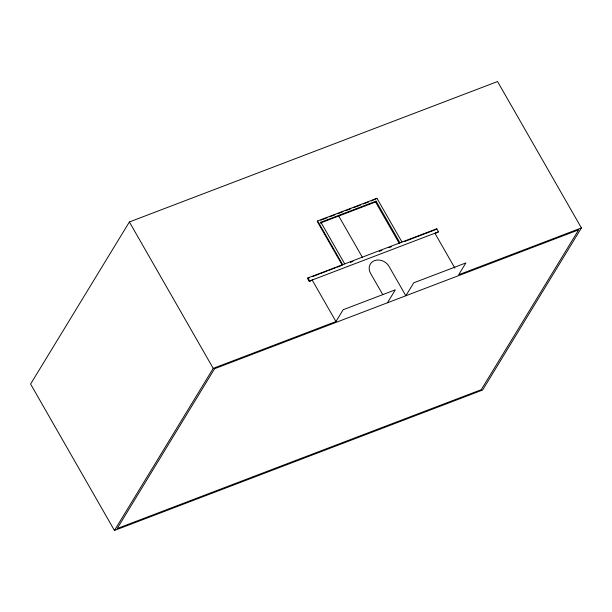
<?xml version="1.0" encoding="UTF-8"?>
<svg xmlns="http://www.w3.org/2000/svg" width="612" height="612" viewBox="0 0 612 612"><rect width="100%" height="100%" fill="white"/><g stroke="black" fill="none" stroke-linecap="round" stroke-linejoin="round"><path stroke-width="0.92" d="M129.384 221.965L30.6 384.061L114.444 530.459L482.616 390.035L581.4 227.939L497.556 81.541L129.384 221.965L213.228 368.363L114.444 530.459M317.636 220.955L317.291 221.521L342.33 265.241L342.674 264.675L317.636 220.955L376.954 198.334L401.985 242.054M318.454 223.556L318.798 222.99M376.074 201.149L320.849 222.21L320.328 223.059L375.554 201.991L376.074 201.149L399.942 242.834L399.598 243.392M312.717 279.814L309.305 281.551L307.561 278.498L307.897 277.94L436.761 228.789L438.506 231.841L435.094 233.57L454.907 268.163M309.305 281.551L309.649 280.985L438.506 231.841M376.954 198.334L371.293 200.92M213.228 368.363L335.957 321.552L343.156 309.733L395.314 289.843L387.427 302.787M436.761 228.789L436.417 229.355L404.318 241.595M435.094 233.57L435.438 233.011M320.833 220.167L327.03 217.803M329.684 216.793L335.001 214.766M337.656 213.756L342.965 211.729M345.619 210.719L350.936 208.692M353.591 207.675L360.675 204.974M363.329 203.964L368.638 201.937M307.561 278.498L309.343 277.817M312.908 276.463L319.15 274.077M320.933 273.403L327.175 271.017M328.958 270.336L335.2 267.957M336.983 267.276L341.435 265.577M350.339 262.403L352.971 261.393M379.264 251.364L381.896 250.362M388.911 247.692L391.542 246.682M581.4 227.939L458.679 274.75L465.877 262.93L413.72 282.82L405.832 295.764L388.949 266.281A11.031 9.302 31.4 0 0 374.506 260.643A11.031 9.302 31.4 0 0 370.543 273.304L382.737 294.602M375.554 201.991L399.429 243.675M338.742 216.036L362.61 257.721M320.849 222.21L344.717 263.894M312.372 280.38L335.957 321.552M307.897 277.94L309.649 280.985M214.59 368.707L117.175 528.554L481.254 389.691L578.669 229.844L214.59 368.707"/></g></svg>
